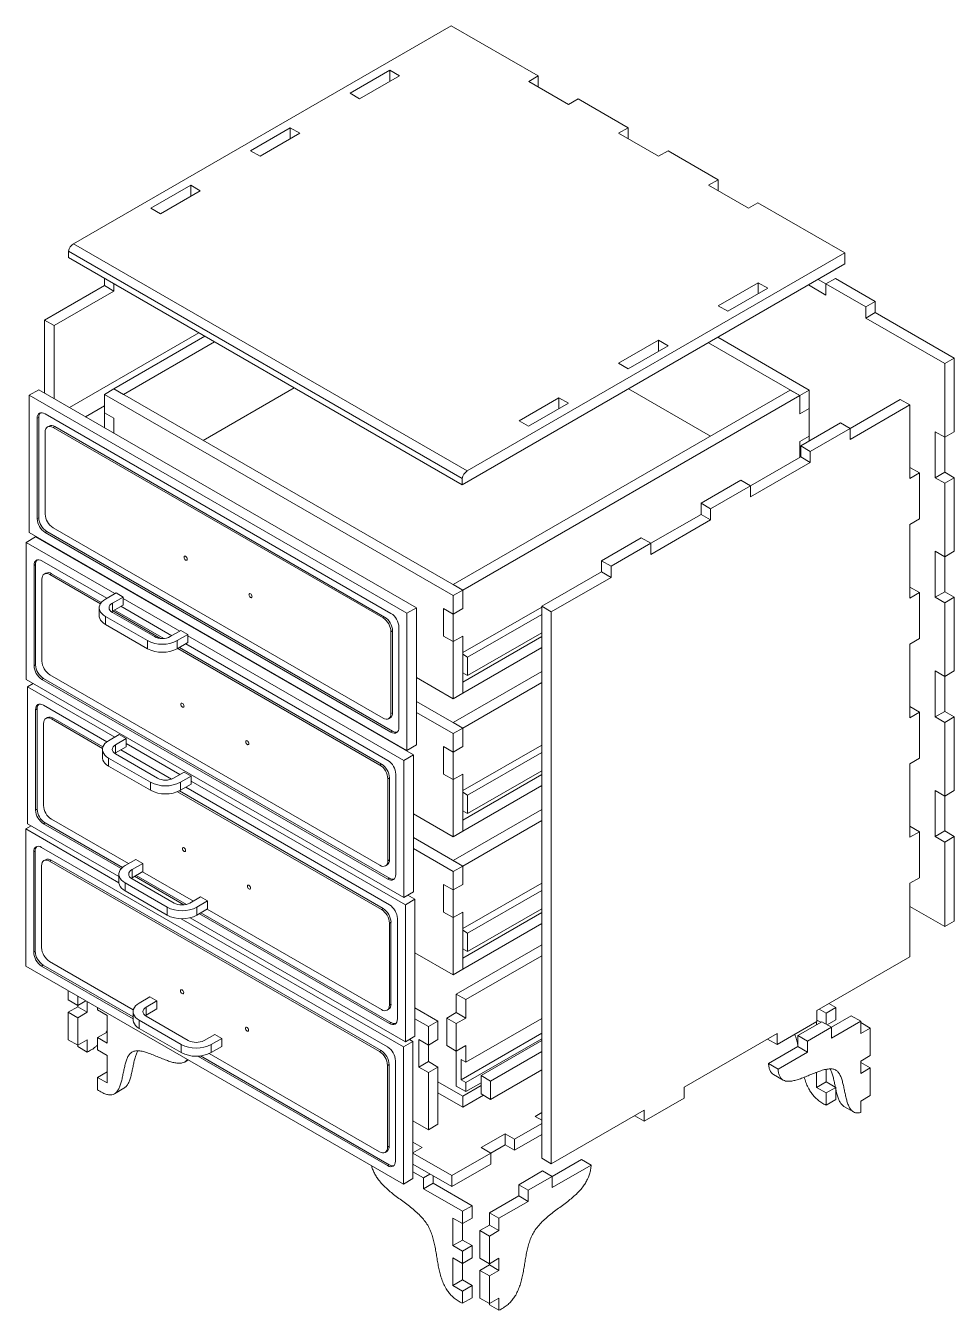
# Model space of a CAD drawing. Header units: millimetres. Extents: x -2066 to 5505, y -2840 to 3131.
# Drawn here: x 4681 to 5505, y -18 to 1122 of the extents above; entities that cross this region are included whole.
import ezdxf

# ---------------------------------------------------------------- set-up
doc = ezdxf.new("R2010")
doc.units = ezdxf.units.MM

msp = doc.modelspace()

# ---------------------------------------------------------------- linework, layer by layer
at = {"color": 7, "linetype": 'Continuous', "lineweight": 15}
for p, q in [((4723.829, 928.447), (5058.998, 1121.936)), ((5058.998, 1121.936), (5136.176, 1077.381)), ((4969.195, 1061.93), (5004.551, 1082.34)), ((4977.681, 1057.031), (5013.036, 1077.441)), ((5013.036, 1077.441), (5004.551, 1082.34)), ((5004.551, 1082.34), (5004.551, 1072.543)), ((5127.691, 1072.483), (5136.176, 1077.381)), ((5127.691, 1072.483), (5163.046, 1052.073)), ((5136.176, 1067.585), (5136.176, 1077.381)), ((4977.681, 1057.031), (4969.195, 1061.93)), ((5163.046, 1052.073), (5171.532, 1056.971)), ((5171.532, 1056.971), (5215.976, 1031.314)), ((4880.807, 1010.904), (4916.162, 1031.314)), ((4889.292, 1006.006), (4924.648, 1026.416)), ((4924.648, 1026.416), (4916.162, 1031.314)), ((4916.162, 1031.314), (4916.162, 1021.518)), ((5207.49, 1026.416), (5215.976, 1031.314)), ((5207.49, 1026.416), (5242.846, 1006.006)), ((5215.976, 1021.518), (5215.976, 1031.314)), ((4889.292, 1006.006), (4880.807, 1010.904)), ((5242.846, 1006.006), (5251.331, 1010.904)), ((5251.331, 1010.904), (5295.775, 985.247)), ((5287.289, 980.349), (5295.775, 985.247)), ((5295.775, 975.45), (5295.775, 985.247)), ((4792.419, 959.879), (4827.774, 980.289)), ((4800.904, 954.98), (4836.259, 975.39)), ((4836.259, 975.39), (4827.774, 980.289)), ((4827.774, 980.289), (4827.774, 970.492)), ((5287.289, 980.349), (5322.645, 959.939)), ((4800.904, 954.98), (4792.419, 959.879)), ((5322.645, 959.939), (5331.13, 964.837)), ((5331.13, 964.837), (5408.309, 920.283)), ((5073.14, 726.794), (4723.829, 928.447)), ((5068.75, 720.177), (4719.44, 921.83)), ((4719.44, 916.114), (4719.44, 921.83)), ((5068.75, 714.462), (4719.44, 916.114)), ((5408.309, 920.283), (5073.14, 726.794)), ((5408.309, 910.484), (5408.309, 920.283)), ((5068.75, 714.462), (5408.309, 910.484)), ((4698.117, 860.663), (4751.15, 891.278)), ((4751.15, 891.278), (4751.15, 897.809)), ((4759.635, 886.38), (4751.15, 891.278)), ((4759.635, 886.38), (4759.635, 892.91)), ((5331.234, 893.75), (5295.879, 873.339)), ((5331.234, 893.75), (5339.719, 888.851)), ((5331.234, 883.953), (5331.234, 893.75)), ((5375.939, 891.798), (5391.37, 882.889)), ((5384.424, 896.696), (5391.37, 892.686)), ((5391.37, 892.688), (5399.855, 897.586)), ((5391.37, 882.889), (5391.37, 892.688)), ((5391.37, 892.688), (5426.726, 872.278)), ((5399.855, 897.586), (5435.211, 877.176)), ((4706.602, 855.765), (4759.635, 886.38)), ((5339.719, 888.851), (5304.364, 868.441)), ((5295.879, 873.339), (5304.364, 868.441)), ((5426.726, 872.278), (5435.211, 877.176)), ((5426.726, 872.278), (5426.726, 862.479)), ((5426.726, 862.479), (5435.211, 867.378)), ((5435.211, 877.176), (5435.211, 867.378)), ((5435.211, 867.378), (5505.318, 826.905)), ((4706.602, 855.765), (4698.117, 860.663)), ((4698.117, 860.663), (4698.117, 795.763)), ((4706.602, 790.865), (4706.602, 855.765)), ((5426.726, 862.479), (5496.833, 822.007)), ((4835.087, 849.353), (4720.187, 783.022)), ((4759.652, 799.632), (4840.433, 846.266)), ((5295.561, 845.397), (5376.674, 798.571)), ((4768.138, 794.734), (4848.919, 841.368)), ((5242.846, 842.724), (5207.49, 822.314)), ((5251.331, 837.826), (5215.976, 817.415)), ((5242.846, 842.724), (5251.331, 837.826)), ((5242.846, 832.927), (5242.846, 842.724)), ((5287.076, 840.498), (5368.188, 793.673)), ((5207.49, 822.314), (5215.976, 817.415)), ((5505.318, 826.905), (5496.833, 822.007)), ((5496.833, 822.007), (5496.833, 756.684)), ((5505.318, 826.905), (5505.318, 761.582)), ((4684.445, 793.859), (4692.93, 798.757)), ((5028.098, 605.269), (4692.93, 798.757)), ((4751.167, 794.734), (4759.652, 799.632)), ((5069.082, 621.002), (4759.652, 799.632)), ((4768.138, 794.734), (4759.652, 799.632)), ((4838.86, 753.907), (4919.641, 800.541)), ((5060.597, 625.901), (5359.703, 798.571)), ((5288.91, 757.703), (5216.283, 799.63)), ((5368.188, 793.673), (5359.703, 798.571)), ((5376.674, 798.571), (5368.188, 793.673)), ((5376.674, 798.571), (5376.674, 782.24)), ((5019.613, 600.37), (4684.445, 793.859)), ((4684.445, 793.859), (4684.445, 672.194)), ((5060.597, 616.104), (4751.167, 794.734)), ((4751.167, 794.734), (4751.167, 778.403)), ((5069.082, 621.002), (5368.188, 793.673)), ((5154.457, 791.699), (5119.102, 771.288)), ((5162.943, 786.8), (5127.587, 766.39)), ((5154.457, 791.699), (5162.943, 786.8)), ((5154.457, 781.902), (5154.457, 791.699)), ((5368.188, 777.342), (5368.188, 793.673)), ((5412.862, 764.56), (5457.41, 790.277)), ((5465.895, 785.379), (5457.41, 790.277)), ((5005.471, 600.369), (4698.587, 777.53)), ((4734.261, 774.898), (4751.167, 784.657)), ((4734.332, 774.857), (4751.167, 784.576)), ((4759.652, 773.505), (4751.167, 778.403)), ((4751.167, 765.138), (4751.167, 778.403)), ((5376.674, 782.24), (5368.188, 777.342)), ((5376.674, 757.744), (5376.674, 782.24)), ((5412.862, 754.763), (5465.895, 785.379)), ((5465.895, 720.055), (5465.895, 785.379)), ((4692.93, 774.263), (4691.516, 773.446)), ((4691.516, 773.446), (4691.516, 684.443)), ((4692.93, 774.263), (4692.93, 685.26)), ((4702.072, 766.594), (4700.658, 765.777)), ((4707.072, 766.098), (4705.658, 765.282)), ((4998.4, 596.286), (4705.658, 765.282)), ((4999.814, 597.102), (4707.072, 766.098)), ((4759.652, 760.239), (4759.652, 773.505)), ((5119.102, 771.288), (5127.587, 766.39)), ((5404.377, 769.46), (5369.022, 749.05)), ((5412.862, 764.562), (5377.507, 744.152)), ((5404.377, 769.46), (5412.862, 764.562)), ((5412.862, 754.763), (5412.862, 764.562)), ((4698.587, 761.199), (4698.587, 688.527)), ((5368.188, 752.846), (5376.674, 757.744)), ((5368.188, 738.77), (5368.188, 752.846)), ((5376.674, 757.744), (5376.674, 753.467)), ((5488.348, 761.582), (5496.833, 756.684)), ((5488.348, 720.755), (5488.348, 761.582)), ((5496.833, 756.684), (5505.318, 761.582)), ((5496.833, 725.654), (5496.833, 756.684)), ((5369.022, 749.05), (5377.507, 744.152)), ((5369.022, 749.05), (5369.022, 739.251)), ((5377.507, 744.152), (5377.507, 734.353)), ((5324.474, 713.535), (5369.022, 739.251)), ((5324.474, 703.738), (5377.507, 734.353)), ((5369.022, 739.251), (5377.507, 734.353)), ((5465.895, 729.852), (5474.381, 724.954)), ((5068.75, 714.462), (5068.75, 720.177)), ((5315.989, 718.435), (5280.633, 698.024)), ((5315.989, 718.435), (5324.474, 713.536)), ((5465.895, 720.055), (5474.381, 724.954)), ((5474.381, 724.954), (5474.381, 684.127)), ((5488.348, 720.755), (5496.833, 725.654)), ((5496.833, 715.857), (5488.348, 720.755)), ((5505.318, 720.755), (5496.833, 725.654)), ((5496.833, 715.857), (5505.318, 720.755)), ((5505.318, 720.755), (5505.318, 655.432)), ((5324.474, 713.536), (5289.119, 693.126)), ((5324.474, 703.738), (5324.474, 713.536)), ((5496.833, 715.857), (5496.833, 650.533)), ((5280.633, 698.024), (5289.119, 693.126)), ((5280.633, 698.024), (5280.633, 688.226)), ((4692.93, 685.26), (4691.516, 684.443)), ((5236.086, 662.509), (5280.633, 688.226)), ((5280.633, 688.226), (5289.119, 683.328)), ((5289.119, 693.126), (5289.119, 683.328)), ((5465.895, 679.228), (5474.381, 684.127)), ((4700.001, 673.012), (4698.587, 672.196)), ((4700.001, 673.012), (5006.885, 495.852)), ((4705.658, 676.279), (4998.4, 507.283)), ((5236.086, 652.712), (5289.119, 683.328)), ((5465.895, 613.905), (5465.895, 679.228)), ((4681.653, 663.318), (4690.138, 668.217)), ((4760.458, 617.825), (4681.653, 663.318)), ((4681.653, 663.318), (4681.653, 541.654)), ((4684.445, 672.194), (5019.613, 478.706)), ((5025.307, 474.728), (4690.138, 668.217)), ((4698.117, 664.302), (4698.117, 663.611)), ((4698.587, 672.196), (5005.471, 495.035)), ((5227.6, 667.409), (5192.245, 646.999)), ((5236.086, 662.511), (5200.73, 642.101)), ((5227.6, 667.409), (5236.086, 662.511)), ((5236.086, 652.712), (5236.086, 662.511)), ((4706.602, 658.712), (4706.602, 659.403)), ((4715.087, 654.505), (4715.087, 653.814)), ((5488.348, 655.432), (5496.833, 650.533)), ((5488.348, 614.605), (5488.348, 655.432)), ((5496.833, 650.533), (5505.318, 655.432)), ((5496.833, 619.503), (5496.833, 650.533)), ((4690.138, 643.722), (4688.724, 642.905)), ((4688.724, 642.905), (4688.724, 553.902)), ((4690.138, 643.722), (4690.138, 554.719)), ((4753.386, 613.742), (4695.795, 646.989)), ((4725.884, 647.581), (4726.483, 647.926)), ((4725.955, 647.54), (4726.553, 647.885)), ((5192.245, 646.999), (5200.73, 642.101)), ((5192.245, 646.999), (5192.245, 637.2)), ((5200.73, 642.101), (5200.73, 632.302)), ((4695.795, 630.658), (4695.795, 557.986)), ((4699.281, 636.053), (4697.866, 635.236)), ((4704.28, 635.558), (4702.866, 634.741)), ((4747.628, 608.901), (4702.866, 634.741)), ((4748.459, 610.054), (4704.28, 635.558)), ((4751.167, 632.985), (4751.167, 633.676)), ((4759.652, 628.087), (4759.652, 628.778)), ((5139.212, 606.585), (5192.245, 637.2)), ((5147.697, 601.687), (5200.73, 632.302)), ((5192.245, 637.2), (5200.73, 632.302)), ((4752.07, 612.983), (4761.506, 618.43)), ((4767.702, 614.854), (4761.506, 618.43)), ((5069.082, 621.002), (5060.597, 625.901)), ((5060.597, 616.104), (5069.082, 621.002)), ((5060.597, 599.773), (5060.597, 616.104)), ((5069.082, 604.672), (5069.082, 621.002)), ((5465.895, 623.702), (5474.381, 618.803)), ((5465.895, 613.905), (5474.381, 618.803)), ((5474.381, 618.803), (5474.381, 577.976)), ((5488.348, 614.605), (5496.833, 619.503)), ((5505.318, 614.605), (5496.833, 619.503)), ((4746.575, 605.324), (4746.575, 598.17)), ((4758.265, 609.406), (4767.702, 614.854)), ((4758.265, 602.252), (4758.265, 609.406)), ((4758.265, 602.252), (4767.702, 607.7)), ((4810.977, 580.495), (4765.777, 606.589)), ((4767.702, 607.7), (4767.702, 614.854)), ((4818.049, 584.578), (4767.702, 613.643)), ((5019.613, 600.37), (5028.098, 605.269)), ((5028.098, 483.604), (5028.098, 605.269)), ((5052.112, 604.672), (5060.597, 599.773)), ((5052.112, 604.672), (5052.112, 580.175)), ((5069.082, 604.672), (5060.597, 599.773)), ((5069.082, 565.478), (5139.212, 605.963)), ((5147.697, 601.687), (5139.212, 606.585)), ((5139.212, 606.585), (5139.212, 116.661)), ((5496.833, 609.706), (5488.348, 614.605)), ((5496.833, 609.706), (5505.318, 614.605)), ((5496.833, 609.706), (5496.833, 544.383)), ((5505.318, 614.605), (5505.318, 549.282)), ((4752.07, 597.666), (4789.324, 576.159)), ((4752.07, 597.666), (4752.07, 590.512)), ((4758.265, 602.252), (4757.487, 601.747)), ((4758.265, 601.242), (4795.519, 579.736)), ((4800.94, 578.124), (4758.705, 602.506)), ((4803.829, 578.089), (4760.119, 603.322)), ((4999.814, 597.102), (4998.4, 596.286)), ((5019.613, 478.706), (5019.613, 600.37)), ((5060.597, 599.773), (5060.597, 575.277)), ((5073.466, 561.477), (5139.212, 599.431)), ((5147.697, 111.762), (5147.697, 601.687)), ((4752.07, 590.512), (4789.324, 569.005)), ((4809.662, 579.736), (4819.098, 585.183)), ((4815.857, 576.159), (4825.293, 581.607)), ((4819.098, 585.183), (4825.293, 581.607)), ((4825.293, 581.607), (4825.293, 574.453)), ((5006.885, 584.855), (5005.471, 584.038)), ((5005.471, 511.366), (5005.471, 584.038)), ((5006.885, 512.182), (5006.885, 584.855)), ((5012.542, 499.119), (5012.542, 588.122)), ((5073.466, 545.146), (5139.212, 583.1)), ((4789.324, 576.159), (4789.324, 569.005)), ((4815.857, 576.159), (4815.857, 569.005)), ((4815.857, 569.005), (4825.293, 574.453)), ((5002.679, 469.828), (4823.369, 573.342)), ((5016.821, 469.83), (4825.293, 580.397)), ((5052.112, 580.175), (5060.597, 575.277)), ((5060.597, 575.277), (5069.082, 580.175)), ((5060.597, 524.57), (5060.597, 575.277)), ((5069.082, 529.468), (5069.082, 580.175)), ((5069.082, 565.478), (5069.082, 580.175)), ((5069.082, 539.348), (5139.212, 579.833)), ((5069.082, 539.267), (5139.212, 579.752)), ((5465.895, 573.078), (5474.381, 577.976)), ((5465.895, 507.755), (5465.895, 573.078)), ((4995.608, 465.745), (4816.297, 569.259)), ((4997.022, 466.561), (4817.711, 570.076)), ((5069.082, 529.468), (5139.212, 569.953)), ((5073.466, 561.477), (5069.082, 564.008)), ((5073.466, 545.146), (5073.466, 561.477)), ((4690.138, 554.719), (4688.724, 553.902)), ((5060.597, 503.42), (5139.212, 548.803)), ((5069.082, 547.677), (5073.466, 545.146)), ((5069.082, 547.514), (5069.224, 547.595)), ((5069.082, 539.348), (5069.082, 547.514)), ((5488.348, 549.282), (5496.833, 544.383)), ((5488.348, 508.455), (5488.348, 549.282)), ((5496.833, 544.383), (5505.318, 549.282)), ((4681.653, 541.654), (5016.821, 348.165)), ((4683.049, 535.195), (4687.945, 538.021)), ((4697.209, 542.471), (4695.795, 541.655)), ((4695.795, 541.655), (5002.679, 364.494)), ((4697.209, 542.471), (5004.093, 365.311)), ((4702.866, 545.738), (4995.608, 376.742)), ((5028.098, 543.331), (5060.597, 524.57)), ((5069.082, 529.468), (5069.082, 539.267)), ((5069.082, 498.521), (5139.212, 539.006)), ((5496.833, 513.353), (5496.833, 544.383)), ((4760.458, 490.508), (4683.049, 535.195)), ((4683.049, 535.195), (4683.049, 413.531)), ((5060.597, 524.57), (5069.082, 529.468)), ((4691.534, 515.599), (4690.12, 514.782)), ((4690.12, 514.782), (4690.12, 425.779)), ((4691.534, 515.599), (4691.534, 426.596)), ((4753.468, 486.378), (4697.191, 518.866)), ((5069.082, 498.521), (5028.098, 522.181)), ((5465.895, 517.552), (5474.381, 512.653)), ((5488.348, 508.455), (5496.833, 513.353)), ((5505.318, 508.455), (5496.833, 513.353)), ((4697.191, 502.535), (4697.191, 429.863)), ((4700.676, 507.93), (4699.262, 507.113)), ((4705.676, 507.435), (4704.262, 506.618)), ((4749.435, 480.54), (4704.262, 506.618)), ((4749.809, 481.957), (4705.676, 507.435)), ((5003.4, 506.788), (5004.814, 507.604)), ((5006.885, 512.182), (5005.471, 511.366)), ((5060.597, 493.623), (5028.098, 512.384)), ((5069.082, 498.521), (5060.597, 503.42)), ((5465.895, 507.755), (5474.381, 512.653)), ((5474.381, 512.653), (5474.381, 471.826)), ((5496.833, 503.556), (5488.348, 508.455)), ((5496.833, 503.556), (5505.318, 508.455)), ((5496.833, 503.556), (5496.833, 438.233)), ((5505.318, 508.455), (5505.318, 443.131)), ((4754.862, 487.277), (4764.298, 492.725)), ((4770.493, 489.148), (4764.298, 492.725)), ((5006.885, 495.852), (5005.471, 495.035)), ((5060.597, 493.623), (5069.082, 498.521)), ((5060.597, 477.292), (5060.597, 493.623)), ((5069.082, 482.19), (5069.082, 498.521)), ((4749.367, 479.619), (4749.367, 472.465)), ((4761.057, 483.701), (4770.493, 489.148)), ((4761.057, 476.547), (4761.057, 483.701)), ((4761.057, 476.547), (4770.493, 481.994)), ((4810.821, 453.268), (4765.777, 479.272)), ((4770.493, 481.994), (4770.493, 489.148)), ((4818.049, 457.261), (4770.493, 484.714)), ((5019.613, 478.706), (5028.098, 483.604)), ((5052.112, 482.19), (5060.597, 477.292)), ((5052.112, 482.19), (5052.112, 457.694)), ((5069.082, 482.19), (5060.597, 477.292)), ((5069.082, 442.996), (5139.212, 483.482)), ((4754.862, 471.96), (4792.116, 450.454)), ((4754.862, 471.96), (4754.862, 464.806)), ((4761.057, 476.547), (4760.182, 475.969)), ((4761.057, 475.537), (4798.311, 454.031)), ((5016.821, 469.83), (5025.307, 474.728)), ((5016.821, 348.165), (5016.821, 469.83)), ((5025.307, 353.063), (5025.307, 474.728)), ((5060.597, 477.292), (5060.597, 452.796)), ((5073.466, 438.996), (5139.212, 476.95)), ((5465.895, 466.928), (5474.381, 471.826)), ((4754.862, 464.806), (4792.116, 443.3)), ((4812.453, 454.031), (4821.89, 459.478)), ((4821.89, 459.478), (4828.085, 455.901)), ((4997.022, 466.561), (4995.608, 465.745)), ((5009.75, 368.578), (5009.75, 457.581)), ((5052.112, 457.694), (5060.597, 452.796)), ((5060.597, 452.796), (5069.082, 457.694)), ((5069.082, 442.996), (5069.082, 457.694)), ((5069.082, 406.987), (5069.082, 457.694)), ((5069.082, 416.867), (5139.212, 457.352)), ((5069.082, 416.786), (5139.212, 457.271)), ((5073.466, 422.665), (5139.212, 460.619)), ((5465.895, 401.604), (5465.895, 466.928)), ((4792.116, 450.454), (4792.116, 443.3)), ((4818.649, 450.454), (4828.085, 455.901)), ((4818.649, 450.454), (4818.649, 443.3)), ((4818.649, 443.3), (4828.085, 448.747)), ((5004.075, 341.705), (4823.369, 446.025)), ((4828.085, 455.901), (4828.085, 448.747)), ((5018.217, 341.706), (4828.085, 451.467)), ((5004.093, 454.314), (5002.679, 453.497)), ((5002.679, 380.825), (5002.679, 453.497)), ((5004.093, 381.642), (5004.093, 454.314)), ((5060.597, 402.089), (5060.597, 452.796)), ((5069.082, 406.987), (5139.212, 447.472)), ((4997.004, 337.622), (4816.086, 442.063)), ((4998.418, 338.438), (4817.677, 442.778)), ((5073.466, 438.996), (5069.082, 441.527)), ((5073.466, 422.665), (5073.466, 438.996)), ((5488.348, 443.131), (5496.833, 438.233)), ((5488.348, 402.304), (5488.348, 443.131)), ((5496.833, 438.233), (5505.318, 443.131)), ((5496.833, 407.203), (5496.833, 438.233)), ((4691.534, 426.596), (4690.12, 425.779)), ((5025.307, 422.461), (5060.597, 402.089)), ((5060.597, 380.939), (5139.212, 426.322)), ((5069.082, 425.196), (5073.466, 422.665)), ((5069.082, 425.033), (5069.224, 425.114)), ((5069.082, 416.867), (5069.082, 425.033)), ((4681.349, 408.986), (4686.135, 411.749)), ((4683.049, 413.531), (4764.024, 366.784)), ((4698.605, 414.348), (4697.191, 413.532)), ((4697.191, 413.532), (4766.086, 373.759)), ((4698.605, 414.348), (4767.129, 374.79)), ((4704.262, 417.615), (4772.517, 378.212)), ((5069.082, 406.987), (5069.082, 416.786)), ((5069.082, 376.04), (5139.212, 416.525)), ((5465.895, 411.401), (5474.381, 406.503)), ((4764.038, 361.251), (4681.349, 408.986)), ((4681.349, 408.986), (4681.349, 287.322)), ((5069.082, 376.04), (5025.307, 401.311)), ((5060.597, 402.089), (5069.082, 406.987)), ((5465.895, 401.604), (5474.381, 406.503)), ((5474.381, 406.503), (5474.381, 365.676)), ((5488.348, 402.304), (5496.833, 407.203)), ((5496.833, 397.406), (5488.348, 402.304)), ((5505.318, 402.304), (5496.833, 407.203)), ((5496.833, 397.406), (5505.318, 402.304)), ((5505.318, 402.304), (5505.318, 327.182)), ((4689.835, 389.39), (4688.421, 388.574)), ((4688.421, 388.574), (4688.421, 299.571)), ((4689.835, 389.39), (4689.835, 300.387)), ((5002.376, 215.496), (4695.492, 392.657)), ((5060.597, 371.142), (5025.307, 391.514)), ((5496.833, 397.406), (5496.833, 322.284)), ((4695.492, 376.326), (4695.492, 303.654)), ((4698.977, 381.721), (4697.563, 380.905)), ((4703.977, 381.226), (4702.563, 380.41)), ((4995.305, 211.413), (4702.563, 380.41)), ((4996.719, 212.229), (4703.977, 381.226)), ((4769.519, 376.482), (4778.955, 381.929)), ((4775.715, 372.905), (4785.151, 378.353)), ((4785.151, 378.353), (4778.955, 381.929)), ((4785.151, 371.199), (4785.151, 378.353)), ((5000.608, 376.247), (5002.022, 377.063)), ((5004.093, 381.642), (5002.679, 380.825)), ((5069.082, 376.04), (5060.597, 380.939)), ((4764.024, 368.823), (4764.024, 361.669)), ((4775.715, 365.751), (4774.937, 365.246)), ((4775.715, 365.751), (4775.715, 372.905)), ((4775.715, 365.751), (4785.151, 371.199)), ((4777.836, 366.976), (4821.745, 341.629)), ((4779.251, 367.793), (4823.931, 341.999)), ((4784.909, 371.059), (4830.109, 344.965)), ((5004.093, 365.311), (5002.679, 364.494)), ((5060.597, 371.142), (5069.082, 376.04)), ((5060.597, 354.811), (5060.597, 371.142)), ((5069.082, 359.709), (5069.082, 376.04)), ((5465.895, 360.777), (5474.381, 365.676)), ((4769.519, 361.165), (4806.773, 339.658)), ((4769.519, 361.165), (4769.519, 354.011)), ((4769.519, 354.011), (4806.773, 332.504)), ((4775.715, 364.741), (4812.969, 343.235)), ((5052.112, 359.709), (5060.597, 354.811)), ((5052.112, 359.709), (5052.112, 335.213)), ((5069.082, 359.709), (5060.597, 354.811)), ((5060.597, 354.811), (5060.597, 330.315)), ((5069.082, 320.515), (5139.212, 361)), ((5073.466, 316.515), (5139.212, 354.469)), ((5465.895, 295.454), (5465.895, 360.777)), ((4827.111, 343.235), (4836.547, 348.682)), ((4833.306, 339.658), (4842.742, 345.106)), ((4836.547, 348.682), (4842.742, 345.106)), ((4842.742, 345.106), (4842.742, 337.952)), ((5016.821, 348.165), (5025.307, 353.063)), ((5018.217, 341.706), (5026.703, 346.605)), ((5026.703, 346.605), (5020.411, 350.237)), ((5026.703, 224.94), (5026.703, 346.605)), ((4806.773, 339.658), (4806.773, 332.504)), ((4833.306, 339.658), (4833.306, 332.504)), ((4833.306, 332.504), (4842.742, 337.952)), ((4835.428, 333.729), (5004.075, 236.371)), ((4836.842, 334.546), (5005.489, 237.188)), ((4842.5, 337.812), (4997.004, 248.619)), ((4998.418, 338.438), (4997.004, 337.622)), ((5018.217, 220.042), (5018.217, 341.706)), ((5052.112, 335.213), (5060.597, 330.315)), ((5060.597, 330.315), (5069.082, 335.213)), ((5069.082, 284.506), (5069.082, 335.213)), ((5069.082, 320.515), (5069.082, 335.213)), ((5069.082, 294.386), (5139.212, 334.871)), ((5069.082, 294.304), (5139.212, 334.79)), ((5073.466, 300.184), (5139.212, 338.138)), ((5496.833, 322.284), (5465.895, 340.144)), ((5016.518, 215.498), (4819.316, 329.34)), ((4827.397, 330.2), (5018.217, 220.042)), ((5005.489, 326.191), (5004.075, 325.374)), ((5004.075, 252.702), (5004.075, 325.374)), ((5005.489, 253.519), (5005.489, 326.191)), ((5011.146, 240.455), (5011.146, 329.458)), ((5060.597, 279.607), (5060.597, 330.315)), ((5069.082, 284.506), (5139.212, 324.991)), ((5505.318, 327.182), (5496.833, 322.284)), ((5073.466, 316.515), (5069.082, 319.046)), ((5073.466, 300.184), (5073.466, 316.515)), ((4689.835, 300.387), (4688.421, 299.571)), ((5026.703, 299.174), (5060.597, 279.607)), ((5063.406, 262.377), (5139.212, 306.139)), ((5069.082, 302.715), (5073.466, 300.184)), ((5069.082, 302.551), (5069.224, 302.633)), ((5069.082, 294.386), (5069.082, 302.551)), ((4681.349, 287.322), (5016.518, 93.833)), ((4696.906, 288.14), (4695.492, 287.323)), ((4695.492, 287.323), (4776.6, 240.5)), ((4696.906, 288.14), (4776.6, 242.133)), ((4702.563, 291.407), (4776.832, 248.532)), ((5069.082, 284.506), (5069.082, 294.304)), ((5071.891, 257.479), (5139.212, 296.343)), ((5383.4, 247.83), (5465.895, 295.454)), ((5060.597, 279.607), (5069.082, 284.506)), ((4719.01, 257.236), (4719.01, 265.581)), ((5071.891, 257.479), (5063.406, 262.377)), ((5063.406, 262.377), (5063.406, 246.046)), ((4727.495, 252.337), (4719.01, 257.236)), ((4719.01, 246.349), (4727.495, 251.247)), ((4727.495, 252.337), (4727.495, 260.683)), ((4734.723, 256.51), (4727.495, 252.337)), ((4727.495, 251.247), (4727.495, 252.337)), ((4735.98, 246.349), (4727.495, 251.247)), ((4735.98, 246.349), (4735.98, 255.784)), ((4782.095, 254.493), (4791.532, 259.94)), ((4788.291, 250.916), (4797.727, 256.364)), ((4788.291, 243.762), (4788.291, 250.916)), ((4797.727, 256.364), (4791.532, 259.94)), ((4797.727, 249.21), (4797.727, 256.364)), ((5005.489, 253.519), (5004.075, 252.702)), ((5071.891, 241.148), (5071.891, 257.479)), ((5393.985, 253.941), (5400.15, 250.382)), ((4727.495, 241.45), (4719.01, 246.349)), ((4719.01, 221.852), (4719.01, 246.349)), ((4727.495, 241.45), (4735.98, 246.349)), ((4727.495, 216.954), (4727.495, 241.45)), ((4745.105, 250.516), (4745.105, 248.325)), ((4753.591, 243.426), (4745.105, 248.325)), ((4753.591, 218.93), (4753.591, 243.426)), ((4776.6, 246.834), (4776.6, 239.68)), ((4788.291, 243.762), (4787.513, 243.257)), ((4788.291, 243.762), (4797.727, 249.21)), ((4788.291, 242.752), (4825.545, 221.246)), ((5002.004, 248.124), (5003.418, 248.94)), ((5047.153, 238.451), (5026.703, 250.256)), ((5038.667, 233.552), (5026.703, 240.459)), ((5063.406, 246.046), (5054.92, 241.148)), ((5054.92, 241.148), (5063.406, 236.25)), ((5054.92, 241.148), (5054.92, 216.652)), ((5063.406, 246.046), (5071.891, 241.148)), ((5071.891, 241.148), (5063.406, 236.25)), ((5071.891, 201.954), (5139.212, 240.818)), ((5383.4, 238.032), (5383.4, 247.83)), ((5385.5, 249.043), (5391.664, 245.484)), ((5391.664, 245.484), (5400.15, 250.382)), ((5391.664, 245.484), (5391.664, 235.647)), ((5392.574, 235.122), (5400.15, 239.495)), ((5413.813, 243.179), (5396.213, 233.019)), ((5400.15, 250.382), (5400.15, 239.495)), ((5422.298, 238.281), (5413.813, 243.179)), ((4753.591, 228.727), (4745.105, 223.828)), ((4782.095, 239.176), (4819.35, 217.669)), ((4782.095, 239.176), (4782.095, 232.022)), ((4782.095, 232.022), (4819.35, 210.515)), ((5005.489, 237.188), (5004.075, 236.371)), ((5038.667, 233.552), (5047.153, 238.451)), ((5038.667, 217.221), (5038.667, 233.552)), ((5047.153, 222.12), (5047.153, 238.451)), ((5063.406, 236.25), (5063.406, 211.753)), ((5348.044, 217.622), (5383.4, 238.032)), ((5387.728, 237.919), (5366.515, 225.673)), ((5375, 220.774), (5396.213, 233.021)), ((5383.179, 237.904), (5383.179, 235.293)), ((5386.819, 237.394), (5383.4, 239.368)), ((5396.213, 233.021), (5387.728, 237.919)), ((5422.298, 238.281), (5396.213, 223.222)), ((5396.213, 223.222), (5396.213, 233.021)), ((5422.298, 238.281), (5422.298, 227.393)), ((5430.784, 232.292), (5422.298, 237.19)), ((5422.298, 227.393), (5430.784, 232.292)), ((5430.784, 207.796), (5430.784, 232.292)), ((4727.495, 216.954), (4719.01, 221.852)), ((4735.98, 221.852), (4727.495, 216.954)), ((4727.495, 215.864), (4727.495, 216.954)), ((4735.98, 210.965), (4735.98, 221.852)), ((4753.591, 218.93), (4745.105, 223.828)), ((4745.105, 223.828), (4745.105, 212.941)), ((4819.35, 217.669), (4819.35, 210.515)), ((4839.687, 221.246), (4849.123, 226.693)), ((4845.882, 217.669), (4855.318, 223.117)), ((4845.882, 217.669), (4845.882, 210.515)), ((4849.123, 226.693), (4855.318, 223.117)), ((4855.318, 223.117), (4855.318, 215.963)), ((5016.518, 215.498), (5025.003, 220.396)), ((5018.217, 220.042), (5026.703, 224.94)), ((5025.003, 220.396), (5021.917, 222.178)), ((5025.003, 98.732), (5025.003, 220.396)), ((5030.182, 222.12), (5038.667, 217.221)), ((5030.182, 222.12), (5030.182, 197.623)), ((5047.153, 222.12), (5038.667, 217.221)), ((5038.667, 202.522), (5038.667, 217.221)), ((5054.92, 216.652), (5063.406, 211.753)), ((5063.406, 211.753), (5071.891, 216.652)), ((5067.648, 186.439), (5139.212, 227.752)), ((5071.891, 183.99), (5139.212, 222.854)), ((5071.891, 201.954), (5071.891, 216.652)), ((5085.379, 190.172), (5139.212, 221.249)), ((5265.549, 179.796), (5348.044, 227.42)), ((5339.559, 222.522), (5339.559, 222.52)), ((5339.559, 222.52), (5348.044, 217.622)), ((5348.044, 227.42), (5348.044, 217.622)), ((5366.515, 225.673), (5375, 220.774)), ((5366.515, 215.874), (5366.515, 225.673)), ((5375, 210.976), (5375, 220.774)), ((4735.98, 210.965), (4727.495, 215.864)), ((4753.591, 208.043), (4745.105, 212.941)), ((4753.591, 183.547), (4753.591, 208.043)), ((4833.986, 207.372), (5002.376, 110.163)), ((4836.466, 207.573), (5003.79, 110.979)), ((4844.187, 209.648), (4995.305, 122.41)), ((4845.882, 210.515), (4855.318, 215.963)), ((4996.719, 212.229), (4995.305, 211.413)), ((5016.518, 93.833), (5016.518, 215.498)), ((5063.406, 211.753), (5063.406, 180.723)), ((5093.865, 185.274), (5139.212, 211.452)), ((5366.515, 215.874), (5340.43, 200.816)), ((5375, 210.976), (5348.915, 195.917)), ((5366.515, 215.874), (5375, 210.976)), ((5430.784, 207.796), (5422.298, 202.897)), ((4822.421, 202.147), (4825.657, 204.015)), ((5003.79, 199.982), (5002.376, 199.166)), ((5002.376, 126.493), (5002.376, 199.166)), ((5003.79, 127.31), (5003.79, 199.982)), ((5009.447, 114.246), (5009.447, 203.249)), ((5030.182, 197.623), (5038.667, 202.522)), ((5030.182, 197.623), (5038.667, 192.725)), ((5038.667, 202.522), (5047.153, 197.623)), ((5038.667, 192.725), (5047.153, 197.623)), ((5047.153, 146.916), (5047.153, 197.623)), ((5067.648, 204.403), (5071.891, 201.954)), ((5067.648, 186.439), (5067.648, 204.403)), ((5093.865, 168.943), (5139.212, 195.121)), ((5340.43, 200.816), (5348.915, 195.917)), ((5391.664, 195.63), (5391.664, 184.514)), ((5422.298, 202.897), (5422.298, 192.01)), ((5430.784, 196.908), (5422.298, 201.807)), ((5422.298, 192.01), (5430.784, 196.908)), ((5430.784, 172.412), (5430.784, 196.908)), ((4753.591, 193.343), (4745.105, 188.445)), ((4745.105, 188.445), (4745.105, 177.558)), ((4753.591, 183.547), (4745.105, 188.445)), ((5038.667, 142.018), (5038.667, 192.725)), ((5069.082, 171.823), (5047.153, 184.483)), ((5071.891, 183.99), (5067.648, 186.439)), ((5071.891, 175.825), (5071.891, 183.99)), ((5071.891, 175.825), (5085.379, 183.611)), ((5085.379, 190.172), (5085.379, 173.841)), ((5093.865, 185.274), (5085.379, 190.172)), ((5093.865, 168.943), (5093.865, 185.274)), ((5344.983, 191.012), (5353.468, 186.114)), ((5383.179, 193.055), (5383.179, 179.615)), ((5383.179, 179.615), (5391.664, 184.514)), ((5391.664, 184.514), (5400.15, 179.615)), ((4760.032, 173.924), (4768.517, 178.822)), ((5047.153, 174.684), (5069.082, 162.025)), ((5063.406, 180.723), (5071.891, 175.825)), ((5069.082, 171.823), (5085.379, 181.231)), ((5069.082, 162.025), (5087.465, 172.637)), ((5069.082, 162.025), (5069.082, 171.823)), ((5085.379, 173.841), (5093.865, 168.943)), ((5265.549, 169.998), (5265.549, 179.796)), ((5383.179, 179.615), (5391.664, 174.717)), ((5391.664, 174.717), (5400.15, 179.615)), ((5391.664, 174.717), (5391.664, 163.83)), ((5400.15, 179.615), (5400.15, 168.728)), ((5430.784, 172.412), (5422.298, 167.514)), ((5230.193, 149.588), (5265.549, 169.998)), ((5391.664, 163.83), (5400.15, 168.728)), ((5407.372, 162.789), (5415.857, 157.891)), ((5422.298, 167.514), (5422.298, 157.293)), ((5025.003, 149.906), (5038.667, 142.018)), ((5139.212, 157.26), (5133.373, 153.889)), ((5133.373, 153.889), (5139.212, 150.518)), ((5147.697, 111.762), (5230.193, 159.386)), ((5221.708, 154.488), (5221.708, 154.486)), ((5221.708, 154.486), (5230.193, 149.588)), ((5230.193, 159.386), (5230.193, 149.588)), ((5038.667, 142.018), (5047.153, 146.916)), ((5085.447, 126.222), (5106.66, 138.468)), ((5106.66, 138.468), (5115.146, 133.57)), ((5106.66, 138.468), (5106.66, 128.67)), ((5115.146, 133.57), (5139.212, 147.463)), ((5115.146, 123.771), (5139.212, 137.665)), ((5003.79, 127.31), (5002.376, 126.493)), ((5025.003, 130.999), (5033.277, 126.222)), ((5033.277, 126.222), (5025.003, 121.446)), ((5093.932, 121.324), (5085.447, 126.222)), ((5093.932, 121.322), (5106.66, 128.67)), ((5106.66, 128.67), (5115.146, 123.771)), ((5115.146, 133.57), (5115.146, 123.771)), ((5000.304, 121.915), (5001.719, 122.731)), ((5059.362, 101.367), (5025.003, 121.202)), ((5059.362, 101.367), (5093.932, 121.324)), ((5093.932, 121.324), (5093.932, 111.525)), ((5139.212, 116.661), (5147.697, 111.762)), ((5174.623, 115.577), (5148.538, 100.518)), ((5174.623, 115.577), (5183.108, 110.678)), ((5003.79, 110.979), (5002.376, 110.163)), ((5025.003, 111.403), (5059.362, 91.568)), ((5025.003, 104.808), (5034.358, 99.408)), ((5034.358, 99.408), (5040.07, 102.706)), ((5059.362, 91.568), (5093.932, 111.525)), ((5140.053, 105.418), (5118.839, 93.172)), ((5148.538, 100.52), (5140.053, 105.418)), ((5183.108, 110.678), (5148.538, 90.721)), ((5016.518, 93.833), (5025.003, 98.732)), ((5034.358, 89.61), (5034.358, 99.408)), ((5034.358, 89.61), (5042.843, 94.508)), ((5042.843, 94.508), (5042.843, 101.105)), ((5077.413, 74.551), (5042.843, 94.508)), ((5059.362, 91.568), (5059.362, 101.367)), ((5118.839, 93.172), (5127.325, 88.274)), ((5118.839, 83.374), (5118.839, 93.172)), ((5127.325, 88.274), (5148.538, 100.52)), ((5148.538, 90.721), (5148.538, 100.52)), ((5068.928, 69.653), (5034.358, 89.61)), ((5118.839, 83.374), (5092.754, 68.315)), ((5118.839, 83.374), (5127.325, 78.475)), ((5127.325, 78.475), (5127.325, 88.274)), ((5077.413, 74.551), (5068.928, 69.653)), ((5068.928, 58.765), (5068.928, 69.653)), ((5077.413, 63.664), (5077.413, 74.551)), ((5127.325, 78.475), (5101.24, 63.417)), ((5060.443, 63.664), (5068.928, 58.765)), ((5060.443, 63.664), (5060.443, 39.168)), ((5077.413, 63.664), (5068.928, 58.765)), ((5068.928, 44.066), (5068.928, 58.765)), ((5092.754, 57.428), (5084.269, 52.53)), ((5092.754, 68.315), (5101.24, 63.417)), ((5092.754, 68.315), (5092.754, 57.428)), ((5092.754, 57.428), (5101.24, 52.53)), ((5101.24, 63.417), (5101.24, 52.53)), ((5084.269, 52.53), (5092.754, 47.631)), ((5084.269, 52.53), (5084.269, 28.033)), ((5101.24, 52.53), (5092.754, 47.631)), ((5092.754, 47.631), (5092.754, 23.135)), ((5060.443, 39.168), (5068.928, 44.066)), ((5060.443, 39.168), (5068.928, 34.269)), ((5068.928, 44.066), (5077.413, 39.168)), ((5068.928, 34.269), (5077.413, 39.168)), ((5068.928, 23.382), (5068.928, 34.269)), ((5077.413, 28.28), (5077.413, 39.168)), ((5060.443, 28.28), (5068.928, 23.382)), ((5060.443, 28.28), (5060.443, 3.784)), ((5077.413, 28.28), (5068.928, 23.382)), ((5068.928, 8.683), (5068.928, 23.382)), ((5084.269, 28.033), (5092.754, 23.135)), ((5092.754, 23.135), (5101.24, 28.033)), ((5092.754, 23.135), (5092.754, 22.045)), ((5101.24, 28.033), (5101.24, 17.146)), ((5092.754, 22.045), (5084.269, 17.146)), ((5084.269, 17.146), (5092.754, 12.248)), ((5084.269, 17.146), (5084.269, -7.35)), ((5092.754, 22.045), (5101.24, 17.146)), ((5101.24, 17.146), (5092.754, 12.248)), ((5092.754, 12.248), (5092.754, -12.249)), ((5060.443, 3.784), (5068.928, 8.683)), ((5060.443, 3.784), (5068.928, -1.114)), ((5068.928, 8.683), (5077.413, 3.784)), ((5068.928, -1.114), (5077.413, 3.784)), ((5077.413, -7.103), (5077.413, 3.784)), ((5068.928, -12.001), (5068.928, -1.114)), ((5077.413, -7.103), (5068.928, -12.001)), ((5084.269, -7.35), (5092.754, -12.249)), ((5092.754, -12.249), (5101.24, -7.35)), ((5101.24, -7.35), (5101.24, -18.237)), ((5092.754, -12.249), (5092.754, -13.339)), ((5092.754, -13.339), (5101.24, -18.237))]:
    msp.add_line(p, q, dxfattribs=at)
at = {"color": 7, "linetype": 'Continuous', "lineweight": 15, "flags": 128}
for points in [[(4698.587, 777.53), (4697.207, 778.169), (4695.881, 778.47), (4694.658, 778.421), (4693.587, 778.024), (4692.707, 777.295), (4692.054, 776.26), (4691.652, 774.961), (4691.516, 773.446)], [(4705.658, 765.282), (4704.278, 765.922), (4702.952, 766.223), (4701.729, 766.174), (4700.658, 765.777), (4699.778, 765.047), (4699.125, 764.013), (4698.723, 762.713), (4698.587, 761.199)], [(4824.647, 648.512), (4824.54, 649.199), (4824.233, 649.906), (4823.774, 650.525), (4823.233, 650.962), (4822.692, 651.15), (4822.233, 651.061), (4821.927, 650.708), (4821.819, 650.145), (4821.927, 649.458), (4822.233, 648.751), (4822.692, 648.132), (4823.233, 647.696), (4823.774, 647.508), (4824.233, 647.597), (4824.54, 647.95), (4824.647, 648.512)], [(4695.795, 646.989), (4694.415, 647.628), (4693.089, 647.929), (4691.866, 647.881), (4690.795, 647.484), (4689.915, 646.754), (4689.262, 645.719), (4688.86, 644.42), (4688.724, 642.905)], [(4702.866, 634.741), (4701.486, 635.381), (4700.16, 635.682), (4698.937, 635.633), (4697.866, 635.236), (4696.987, 634.506), (4696.333, 633.472), (4695.931, 632.173), (4695.795, 630.658)], [(4882.239, 615.266), (4882.131, 615.953), (4881.825, 616.659), (4881.366, 617.278), (4880.825, 617.715), (4880.283, 617.903), (4879.825, 617.814), (4879.518, 617.461), (4879.41, 616.898), (4879.518, 616.211), (4879.825, 615.504), (4880.283, 614.886), (4880.825, 614.449), (4881.366, 614.261), (4881.825, 614.35), (4882.131, 614.703), (4882.239, 615.266)], [(4752.07, 612.983), (4750.317, 611.815), (4748.87, 610.515), (4747.758, 609.109), (4747.004, 607.626), (4746.623, 606.097), (4746.623, 604.552), (4747.004, 603.022), (4747.758, 601.539), (4748.87, 600.134), (4750.317, 598.834), (4752.07, 597.666)], [(4758.265, 609.406), (4757.022, 608.531), (4756.098, 607.533), (4755.529, 606.45), (4755.336, 605.324), (4755.529, 604.198), (4756.098, 603.115), (4757.022, 602.117), (4758.265, 601.242)], [(4746.575, 598.17), (4746.623, 597.398), (4747.004, 595.868), (4747.758, 594.385), (4748.87, 592.98), (4750.317, 591.68), (4752.07, 590.512)], [(4697.191, 518.866), (4695.811, 519.505), (4694.485, 519.806), (4693.262, 519.757), (4692.191, 519.36), (4691.311, 518.631), (4690.658, 517.596), (4690.256, 516.297), (4690.12, 514.782)], [(4821.855, 517.972), (4821.748, 518.659), (4821.441, 519.366), (4820.982, 519.984), (4820.441, 520.421), (4819.9, 520.609), (4819.441, 520.52), (4819.135, 520.167), (4819.027, 519.604), (4819.135, 518.917), (4819.441, 518.211), (4819.9, 517.592), (4820.441, 517.155), (4820.982, 516.967), (4821.441, 517.056), (4821.748, 517.409), (4821.855, 517.972)], [(4704.262, 506.618), (4702.882, 507.258), (4701.556, 507.559), (4700.333, 507.51), (4699.262, 507.113), (4698.382, 506.383), (4697.729, 505.349), (4697.327, 504.049), (4697.191, 502.535)], [(4998.4, 507.283), (4999.779, 506.643), (5001.106, 506.342), (5002.328, 506.391), (5003.4, 506.788), (5004.279, 507.518), (5004.933, 508.552), (5005.335, 509.851), (5005.471, 511.366)], [(5005.471, 495.035), (5006.851, 494.396), (5008.177, 494.095), (5009.4, 494.143), (5010.471, 494.54), (5011.35, 495.27), (5012.004, 496.305), (5012.406, 497.604), (5012.542, 499.119)], [(4754.862, 487.277), (4753.109, 486.11), (4751.662, 484.81), (4750.55, 483.404), (4749.796, 481.921), (4749.415, 480.392), (4749.415, 478.846), (4749.796, 477.317), (4750.55, 475.834), (4751.662, 474.428), (4753.109, 473.128), (4754.862, 471.96)], [(4761.057, 483.701), (4759.814, 482.826), (4758.89, 481.828), (4758.32, 480.745), (4758.128, 479.619), (4758.32, 478.493), (4758.89, 477.41), (4759.814, 476.412), (4761.057, 475.537)], [(4879.447, 484.725), (4879.339, 485.412), (4879.033, 486.119), (4878.574, 486.738), (4878.033, 487.174), (4877.492, 487.362), (4877.033, 487.273), (4876.726, 486.92), (4876.619, 486.358), (4876.726, 485.67), (4877.033, 484.964), (4877.492, 484.345), (4878.033, 483.908), (4878.574, 483.72), (4879.033, 483.809), (4879.339, 484.162), (4879.447, 484.725)], [(4749.367, 472.465), (4749.415, 471.692), (4749.796, 470.163), (4750.55, 468.68), (4751.662, 467.274), (4753.109, 465.974), (4754.862, 464.806)], [(4695.492, 392.657), (4694.112, 393.296), (4692.786, 393.598), (4691.563, 393.549), (4690.492, 393.152), (4689.612, 392.422), (4688.959, 391.388), (4688.556, 390.088), (4688.421, 388.574)], [(4823.251, 389.848), (4823.144, 390.536), (4822.837, 391.242), (4822.378, 391.861), (4821.837, 392.298), (4821.296, 392.486), (4820.837, 392.397), (4820.531, 392.044), (4820.423, 391.481), (4820.531, 390.794), (4820.837, 390.087), (4821.296, 389.469), (4821.837, 389.032), (4822.378, 388.844), (4822.837, 388.933), (4823.144, 389.286), (4823.251, 389.848)], [(4702.563, 380.41), (4701.183, 381.049), (4699.857, 381.35), (4698.634, 381.301), (4697.563, 380.904), (4696.683, 380.175), (4696.03, 379.14), (4695.627, 377.841), (4695.492, 376.326)], [(4769.519, 376.482), (4767.766, 375.314), (4766.319, 374.014), (4765.207, 372.608), (4764.453, 371.125), (4764.072, 369.596), (4764.072, 368.051), (4764.453, 366.521), (4765.207, 365.038), (4766.319, 363.633), (4767.766, 362.333), (4769.519, 361.165)], [(4995.608, 376.742), (4996.988, 376.102), (4998.314, 375.801), (4999.537, 375.85), (5000.608, 376.247), (5001.488, 376.977), (5002.141, 378.011), (5002.543, 379.311), (5002.679, 380.825)], [(4775.715, 372.905), (4774.471, 372.03), (4773.547, 371.032), (4772.978, 369.949), (4772.786, 368.823), (4772.978, 367.697), (4773.547, 366.614), (4774.471, 365.616), (4775.715, 364.741)], [(5002.679, 364.494), (5004.059, 363.855), (5005.385, 363.554), (5006.608, 363.603), (5007.679, 364), (5008.559, 364.729), (5009.212, 365.764), (5009.614, 367.063), (5009.75, 368.578)], [(4764.024, 361.669), (4764.072, 360.897), (4764.453, 359.367), (4765.207, 357.884), (4766.319, 356.479), (4767.766, 355.179), (4769.519, 354.011)], [(4880.843, 356.602), (4880.735, 357.289), (4880.429, 357.996), (4879.97, 358.614), (4879.429, 359.051), (4878.888, 359.239), (4878.429, 359.15), (4878.122, 358.797), (4878.014, 358.234), (4878.122, 357.547), (4878.429, 356.841), (4878.888, 356.222), (4879.429, 355.785), (4879.97, 355.597), (4880.429, 355.686), (4880.735, 356.039), (4880.843, 356.602)], [(4821.552, 263.64), (4821.445, 264.327), (4821.138, 265.034), (4820.679, 265.653), (4820.138, 266.089), (4819.597, 266.277), (4819.138, 266.188), (4818.831, 265.835), (4818.724, 265.273), (4818.831, 264.586), (4819.138, 263.879), (4819.597, 263.26), (4820.138, 262.823), (4820.679, 262.635), (4821.138, 262.724), (4821.445, 263.077), (4821.552, 263.64)], [(4782.095, 254.493), (4780.342, 253.325), (4778.895, 252.025), (4777.783, 250.619), (4777.029, 249.136), (4776.648, 247.607), (4776.648, 246.061), (4777.029, 244.532), (4777.783, 243.049), (4778.895, 241.644), (4780.342, 240.344), (4782.095, 239.176)], [(4788.291, 250.916), (4787.047, 250.041), (4786.123, 249.043), (4785.554, 247.96), (4785.362, 246.834), (4785.554, 245.708), (4786.123, 244.625), (4787.047, 243.627), (4788.291, 242.752)], [(4997.004, 248.619), (4998.384, 247.979), (4999.71, 247.678), (5000.933, 247.727), (5002.004, 248.124), (5002.883, 248.854), (5003.537, 249.888), (5003.939, 251.188), (5004.075, 252.702)], [(4776.6, 239.68), (4776.648, 238.907), (4777.029, 237.378), (4777.783, 235.895), (4778.895, 234.489), (4780.342, 233.189), (4782.095, 232.022)], [(5004.075, 236.371), (5005.455, 235.732), (5006.781, 235.431), (5008.004, 235.48), (5009.075, 235.876), (5009.955, 236.606), (5010.608, 237.641), (5011.01, 238.94), (5011.146, 240.455)], [(4879.144, 230.393), (4879.036, 231.08), (4878.73, 231.787), (4878.271, 232.406), (4877.73, 232.842), (4877.188, 233.031), (4876.73, 232.941), (4876.423, 232.589), (4876.315, 232.026), (4876.423, 231.339), (4876.73, 230.632), (4877.188, 230.013), (4877.73, 229.576), (4878.271, 229.388), (4878.73, 229.477), (4879.036, 229.83), (4879.144, 230.393)], [(4995.305, 122.41), (4996.684, 121.771), (4998.011, 121.47), (4999.233, 121.518), (5000.305, 121.915), (5001.184, 122.645), (5001.838, 123.679), (5002.24, 124.979), (5002.376, 126.493)], [(5002.376, 110.163), (5003.755, 109.523), (5005.082, 109.222), (5006.304, 109.271), (5007.376, 109.668), (5008.255, 110.397), (5008.909, 111.432), (5009.311, 112.731), (5009.447, 114.246)]]:
    msp.add_lwpolyline(points, dxfattribs=at)
at = {"color": 7, "linetype": 'Continuous', "lineweight": 15}
for centre, radius, start, end in [((4729.239, 920.094), 9.952, 122.928429, 169.950871), ((4698.298, 774.689), 5.385, 137.237402, 184.545876), ((4704.143, 762.01), 5.03, 54.382423, 114.307119), ((5078.55, 718.441), 9.952, 122.928429, 169.950871), ((4706.868, 685.142), 15.368, 182.605478, 237.394522), ((4708.282, 685.958), 15.368, 182.605478, 237.394522), ((4713.939, 689.225), 15.368, 182.605478, 237.394522), ((4695.506, 644.149), 5.385, 137.237403, 184.545876), ((4701.351, 631.469), 5.03, 54.382423, 114.307119), ((4990.119, 583.34), 15.368, 2.605478, 57.394522), ((4991.533, 584.156), 15.368, 2.605478, 57.394522), ((4997.19, 587.423), 15.368, 2.605478, 57.394522), ((4802.591, 601.635), 28.722, 242.491426, 297.508574), ((4802.591, 593.383), 15.37, 242.609672, 297.390328), ((4802.591, 594.48), 28.722, 242.491426, 297.508574), ((4704.076, 554.601), 15.368, 182.605478, 237.394522), ((4705.49, 555.418), 15.368, 182.605478, 237.394522), ((4711.147, 558.684), 15.368, 182.605478, 237.394522), ((4696.902, 516.026), 5.385, 137.237403, 184.545876), ((4702.747, 503.346), 5.03, 54.382423, 114.307119), ((5001.985, 511.642), 4.93, 305.013333, 6.298847), ((5009.938, 500.287), 5.384, 235.457446, 282.760044), ((4994.398, 456.882), 15.368, 2.605478, 57.394522), ((4987.327, 452.799), 15.368, 2.605478, 57.394522), ((4988.741, 453.615), 15.368, 2.605478, 57.394522), ((4805.382, 475.929), 28.722, 242.491426, 297.508574), ((4805.382, 467.678), 15.37, 242.609672, 297.390328), ((4805.382, 468.775), 28.722, 242.491426, 297.508574), ((4705.472, 426.478), 15.368, 182.605478, 237.394522), ((4706.886, 427.294), 15.368, 182.605478, 237.394522), ((4712.543, 430.561), 15.368, 182.605478, 237.394522), ((4695.203, 389.817), 5.385, 137.237403, 184.545876), ((4701.048, 377.137), 5.03, 54.382423, 114.307119), ((4999.193, 381.101), 4.93, 305.013333, 6.298848), ((5007.146, 369.746), 5.384, 235.457446, 282.760044), ((4820.04, 356.882), 15.37, 242.609672, 297.390328), ((4820.04, 365.133), 28.722, 242.491426, 297.508574), ((4820.04, 357.979), 28.722, 242.491426, 297.508574), ((4988.723, 324.676), 15.368, 2.605478, 57.394522), ((4990.137, 325.492), 15.368, 2.605478, 57.394522), ((4995.794, 328.759), 15.368, 2.605478, 57.394522), ((4703.773, 300.269), 15.368, 182.605478, 237.394522), ((4705.187, 301.086), 15.368, 182.605478, 237.394522), ((4710.844, 304.353), 15.368, 182.605478, 237.394522), ((5000.589, 252.978), 4.93, 305.013333, 6.298848), ((5008.542, 241.623), 5.384, 235.457446, 282.760044), ((4832.616, 243.144), 28.722, 242.491426, 297.508574), ((4832.616, 234.893), 15.37, 242.609672, 297.390328), ((4832.616, 235.99), 28.722, 242.491426, 297.508574), ((4987.024, 198.467), 15.368, 2.605478, 57.394522), ((4988.438, 199.283), 15.368, 2.605478, 57.394522), ((4994.095, 202.55), 15.368, 2.605478, 57.394522), ((4998.89, 126.769), 4.93, 305.013333, 6.298848), ((5006.843, 115.414), 5.384, 235.457446, 282.760044)]:
    msp.add_arc(centre, radius, start, end, dxfattribs=at)
for points, knots in [([(4753.591, 230.303), (4753.426, 229.807), (4753.194, 229.108), (4752.844, 228.433), (4752.742, 228.237)], [0, 0, 0, 0, 0.71011795, 1, 1, 1, 1]), ([(4745.105, 217.209), (4744.523, 216.645), (4742.851, 215.027), (4739.754, 212.895), (4737.294, 211.637), (4735.98, 210.965)], [0, 0, 0, 0, 0.19947594, 0.57229494, 1, 1, 1, 1]), ([(5366.515, 217.434), (5366.253, 218.566), (5365.636, 221.233), (5364.755, 224.354), (5363.937, 226.302), (5363.77, 226.7)], [0, 0, 0, 0, 0.36982134, 0.87129939, 1, 1, 1, 1]), ([(4745.105, 177.558), (4746.421, 176.704), (4748.885, 175.106), (4752.368, 173.578), (4755.369, 172.886), (4757.923, 172.994), (4760.243, 173.875), (4762.272, 175.636), (4763.967, 178.282), (4765.298, 181.513), (4766.367, 185.174), (4767.267, 189.113), (4768.09, 193.177), (4768.924, 197.215), (4769.86, 201.072), (4770.989, 204.597), (4772.408, 207.636), (4774.217, 210.039), (4776.661, 211.669), (4779.84, 212.256), (4783.635, 211.918), (4787.809, 210.863), (4792.256, 209.307), (4796.871, 207.455), (4801.541, 205.51), (4805.97, 203.748), (4810.07, 202.333), (4813.772, 201.365), (4817.195, 200.923), (4820.082, 201.132), (4822.377, 202.014), (4823.925, 203.112), (4824.569, 204.158), (4824.789, 204.516)], [0, 0, 0, 0, 0.03475425, 0.0650486, 0.09206306, 0.11701657, 0.14104202, 0.17110532, 0.20223231, 0.234847, 0.26887716, 0.30394198, 0.33949094, 0.37490339, 0.40957033, 0.44297993, 0.4748288, 0.5051805, 0.53467191, 0.56886911, 0.60487066, 0.64304921, 0.68313123, 0.72447517, 0.76625845, 0.80760785, 0.84279305, 0.87659786, 0.90880452, 0.93953779, 0.96348473, 0.98750673, 1, 1, 1, 1]), ([(4768.514, 178.826), (4769.261, 179.375), (4770.789, 180.499), (4772.445, 183.193), (4773.786, 186.407), (4774.852, 190.073), (4775.753, 194.011), (4776.576, 198.075), (4777.407, 202.116), (4778.354, 205.961), (4779.391, 209.352), (4780.345, 211.201), (4780.771, 212.026)], [0, 0, 0, 0, 0.09055749, 0.18530243, 0.28457567, 0.38815735, 0.49488835, 0.60309299, 0.7108821, 0.81640202, 0.91809484, 1, 1, 1, 1]), ([(5340.43, 200.816), (5340.561, 199.579), (5340.809, 197.233), (5341.813, 194.391), (5343.175, 192.271), (5344.403, 191.429), (5344.991, 191.025)], [0, 0, 0, 0, 0.28684142, 0.54384091, 0.78165934, 1, 1, 1, 1]), ([(5348.915, 195.917), (5349.047, 194.681), (5349.296, 192.338), (5350.293, 189.484), (5351.698, 187.373), (5353.498, 185.964), (5355.812, 185.106), (5358.692, 184.888), (5362.117, 185.333), (5365.819, 186.3), (5369.919, 187.716), (5374.348, 189.477), (5379.018, 191.422), (5383.633, 193.275), (5388.08, 194.83), (5392.254, 195.885), (5396.049, 196.223), (5399.228, 195.636), (5401.672, 194.006), (5403.481, 191.604), (5404.9, 188.564), (5406.029, 185.039), (5406.965, 181.182), (5407.799, 177.145), (5408.622, 173.08), (5409.522, 169.141), (5410.591, 165.48), (5411.922, 162.249), (5413.617, 159.604), (5415.577, 157.9), (5417.693, 157.058), (5419.852, 156.817), (5421.467, 157.131), (5422.298, 157.293)], [0, 0, 0, 0, 0.03029328, 0.05743497, 0.08255094, 0.1067074, 0.13078838, 0.16169367, 0.19408059, 0.22807462, 0.26345676, 0.30503761, 0.34705475, 0.38863011, 0.42893647, 0.46732872, 0.50353178, 0.53792039, 0.56757687, 0.59809846, 0.63012559, 0.6637222, 0.69858318, 0.73419383, 0.76994177, 0.80520286, 0.8394235, 0.87222074, 0.90352195, 0.93375352, 0.95496306, 0.97679403, 1, 1, 1, 1]), ([(5395.118, 195.993), (5395.544, 195.168), (5396.498, 193.319), (5397.535, 189.928), (5398.482, 186.083), (5399.313, 182.042), (5400.136, 177.978), (5401.037, 174.04), (5402.103, 170.375), (5403.444, 167.16), (5405.1, 164.466), (5406.628, 163.342), (5407.375, 162.794)], [0, 0, 0, 0, 0.08190516, 0.18359798, 0.2891179, 0.39690701, 0.50511165, 0.61184265, 0.71542433, 0.81469757, 0.90944251, 1, 1, 1, 1]), ([(5391.664, 163.83), (5390.348, 164.495), (5387.885, 165.742), (5384.402, 168.235), (5381.401, 171.008), (5378.847, 174.065), (5376.525, 177.624), (5374.508, 181.727), (5373.061, 185.542), (5372.431, 187.856), (5372.213, 188.656)], [0, 0, 0, 0, 0.15893319, 0.29747097, 0.42100967, 0.53512348, 0.64499324, 0.78247446, 0.92481995, 1, 1, 1, 1]), ([(4988.205, 110.178), (4988.313, 109.715), (4988.701, 108.045), (4989.863, 105.153), (4991.637, 101.671), (4993.958, 98.139), (4996.836, 94.597), (5000.262, 91.087), (5003.963, 87.78), (5008.063, 84.463), (5012.492, 81.11), (5017.162, 77.663), (5021.777, 74.188), (5026.225, 70.608), (5030.399, 66.844), (5034.193, 62.801), (5037.373, 58.543), (5039.816, 54.092), (5041.625, 49.6), (5043.044, 44.923), (5044.173, 40.094), (5045.109, 35.156), (5045.943, 30.156), (5046.766, 25.141), (5047.666, 20.163), (5048.735, 15.268), (5050.066, 10.5), (5051.761, 5.898), (5053.791, 1.792), (5056.11, -1.766), (5058.664, -4.823), (5061.665, -7.596), (5065.148, -10.09), (5067.612, -11.336), (5068.928, -12.001)], [0, 0, 0, 0, 0.00936814, 0.03380528, 0.05730886, 0.08073898, 0.11080898, 0.14232056, 0.1753958, 0.20982165, 0.25027867, 0.29116019, 0.33161187, 0.37082885, 0.40818344, 0.44340802, 0.47686719, 0.50572212, 0.53541879, 0.5665803, 0.59926887, 0.63318764, 0.66783583, 0.70261759, 0.73692565, 0.77022139, 0.8021322, 0.83258741, 0.8620019, 0.88550884, 0.90992381, 0.93635526, 0.9659958, 1, 1, 1, 1]), ([(5101.24, -18.237), (5102.556, -17.572), (5105.019, -16.325), (5108.502, -13.832), (5111.503, -11.059), (5114.058, -8.002), (5116.377, -4.443), (5118.407, -0.338), (5120.101, 4.264), (5121.433, 9.032), (5122.502, 13.927), (5123.402, 18.905), (5124.224, 23.92), (5125.059, 28.92), (5125.995, 33.858), (5127.124, 38.687), (5128.542, 43.364), (5130.352, 47.856), (5132.795, 52.307), (5135.974, 56.565), (5139.769, 60.608), (5143.943, 64.372), (5148.391, 67.952), (5153.005, 71.427), (5157.675, 74.874), (5162.105, 78.227), (5166.204, 81.545), (5169.906, 84.851), (5173.331, 88.361), (5176.211, 91.903), (5178.525, 95.434), (5180.325, 98.921), (5181.73, 102.654), (5182.728, 106.659), (5182.977, 109.291), (5183.108, 110.678)], [0, 0, 0, 0, 0.03249281, 0.06081592, 0.08607257, 0.10940236, 0.13186449, 0.15997159, 0.18907316, 0.21956563, 0.25138146, 0.28416464, 0.31740045, 0.35050862, 0.38291981, 0.41415546, 0.44393194, 0.47230868, 0.49988109, 0.5318531, 0.56551205, 0.60120634, 0.63868024, 0.67733396, 0.71639842, 0.75505724, 0.78795296, 0.81955811, 0.84966909, 0.87840256, 0.90079129, 0.9232502, 0.94660118, 0.97183553, 1, 1, 1, 1])]:
    msp.add_open_spline(points, degree=3, knots=knots, dxfattribs=at)

doc.saveas('drawing.dxf')
